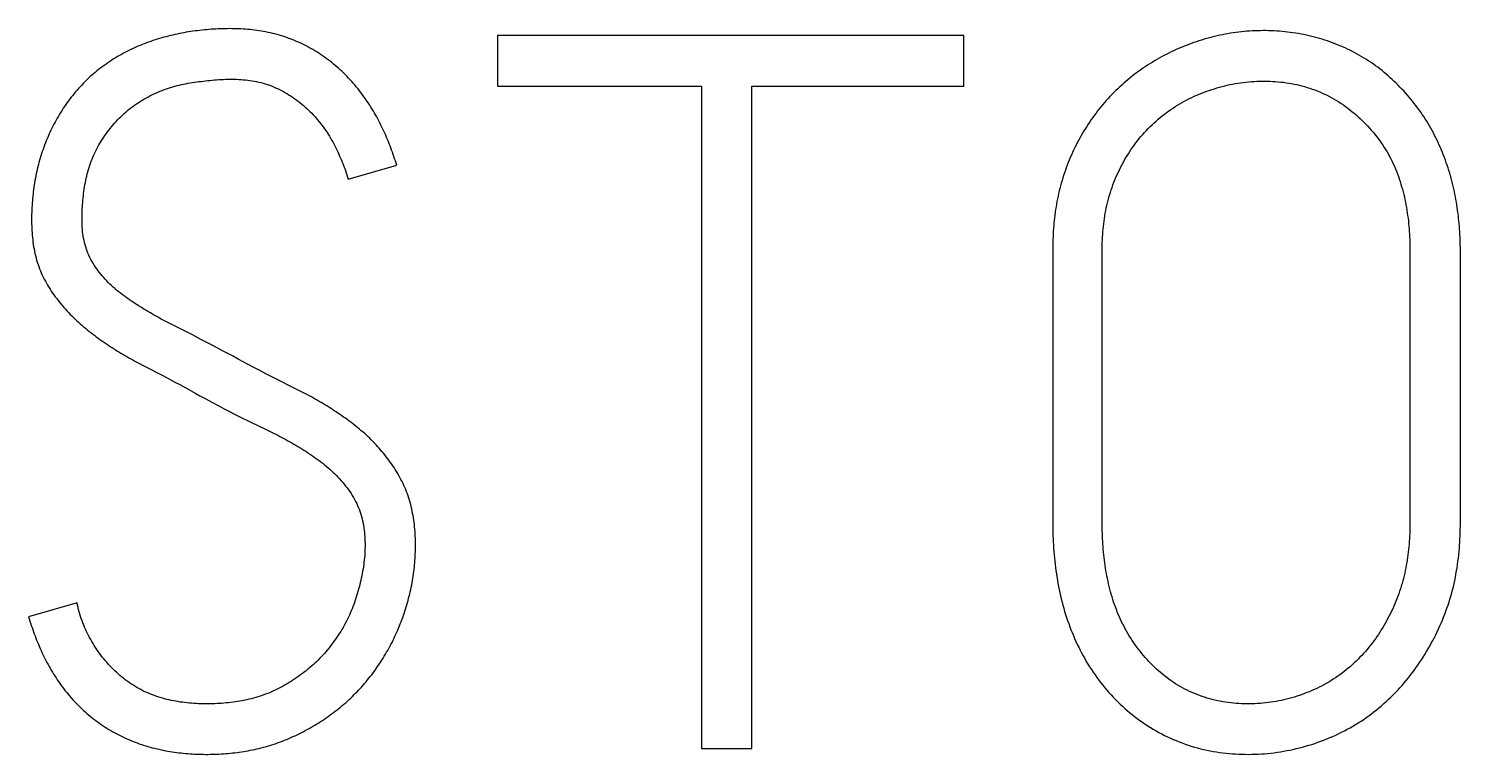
# Model space of a CAD drawing. Extents: x 0 to 420, y 0 to 297.
# Drawn here: x 124.192 to 128.206, y 198.474 to 200.507 of the extents above; entities that cross this region are included whole.
import ezdxf

# ---------------------------------------------------------------- set-up
doc = ezdxf.new("R2010")
doc.units = 0
doc.header["$LTSCALE"] = 23.1
doc.layers.add('10500_FRONT_LABELING', color=7, linetype='CONTINUOUS')

msp = doc.modelspace()

# ---------------------------------------------------------------- linework, layer by layer
at = {"layer": '10500_FRONT_LABELING', "color": 7, "linetype": 'CONTINUOUS'}
for p, q in [((125.5067, 200.4876), (125.5067, 200.3461)), ((126.8133, 200.4876), (125.5067, 200.4876)), ((126.8133, 200.3461), (126.8133, 200.4876)), ((125.5067, 200.3461), (126.0782, 200.3461)), ((126.0782, 200.3461), (126.0782, 198.4904)), ((126.2196, 198.4904), (126.2196, 200.3461)), ((126.2196, 200.3461), (126.8133, 200.3461)), ((125.0879, 200.0854), (125.2238, 200.1242)), ((128.2058, 199.1228), (128.2057, 199.8933)), ((127.0629, 199.8857), (127.0629, 199.1138)), ((127.2016, 199.1153), (127.2016, 199.8857)), ((128.0643, 199.8857), (128.0643, 199.1228)), ((124.5916, 199.679), (124.5805, 199.6847)), ((124.6528, 199.6479), (124.5916, 199.679)), ((124.675, 199.6365), (124.6528, 199.6479)), ((124.7082, 199.6192), (124.675, 199.6365)), ((124.7358, 199.6046), (124.7082, 199.6192)), ((124.5012, 199.5697), (124.5127, 199.5637)), ((124.7633, 199.59), (124.7358, 199.6046)), ((124.5127, 199.5637), (124.5699, 199.5341)), ((124.5699, 199.5341), (124.587, 199.5251)), ((124.8237, 199.5576), (124.8072, 199.5664)), ((124.8403, 199.5489), (124.8237, 199.5576)), ((124.8569, 199.5403), (124.8403, 199.5489)), ((124.8736, 199.5318), (124.8569, 199.5403)), ((124.8903, 199.5233), (124.8736, 199.5318)), ((124.587, 199.5251), (124.6041, 199.516)), ((124.6041, 199.516), (124.6155, 199.5099)), ((124.6155, 199.5099), (124.6324, 199.5006)), ((124.9349, 199.501), (124.8903, 199.5233)), ((124.9461, 199.4954), (124.9349, 199.501)), ((124.9572, 199.4897), (124.9461, 199.4954)), ((124.6719, 199.4787), (124.6888, 199.4694)), ((124.6888, 199.4694), (124.7058, 199.4601)), ((124.7058, 199.4601), (124.7229, 199.451)), ((124.7229, 199.451), (124.74, 199.4419)), ((124.74, 199.4419), (124.7571, 199.433)), ((124.7571, 199.433), (124.7686, 199.4271)), ((124.7686, 199.4271), (124.7801, 199.4213)), ((124.7801, 199.4213), (124.7916, 199.4155)), ((124.7916, 199.4155), (124.8032, 199.4098)), ((124.8032, 199.4098), (124.8148, 199.4041)), ((124.8148, 199.4041), (124.8556, 199.3847)), ((124.8556, 199.3847), (124.8672, 199.3791)), ((124.3278, 198.8982), (124.1919, 198.8593)), ((126.0782, 198.4904), (126.2196, 198.4904))]:
    msp.add_line(p, q, dxfattribs=at)
for points in [[(125.2238, 200.1242), (125.2219, 200.1304), (125.22, 200.1365), (125.218, 200.1426), (125.216, 200.1487), (125.2139, 200.1548), (125.2118, 200.1608), (125.2096, 200.1669), (125.2074, 200.1729), (125.2051, 200.1788), (125.2028, 200.1848), (125.2004, 200.1907), (125.198, 200.1966), (125.1955, 200.2025), (125.193, 200.2083), (125.1904, 200.2141), (125.1878, 200.2199), (125.1851, 200.2257), (125.1823, 200.2314), (125.1795, 200.2371), (125.1767, 200.2428), (125.1738, 200.2484), (125.1708, 200.254), (125.1677, 200.2596), (125.1646, 200.2652), (125.1615, 200.2707), (125.1583, 200.2762), (125.155, 200.2817), (125.1516, 200.2871), (125.1482, 200.2925), (125.1447, 200.2979), (125.1412, 200.3032), (125.1376, 200.3085), (125.1339, 200.3138), (125.1301, 200.319), (125.1263, 200.3242), (125.1224, 200.3294), (125.1184, 200.3345), (125.1144, 200.3396), (125.1103, 200.3445), (125.1061, 200.3495), (125.1019, 200.3543), (125.0976, 200.3591), (125.0933, 200.3639), (125.0889, 200.3686), (125.0845, 200.3732), (125.08, 200.3778), (125.0754, 200.3823), (125.0708, 200.3867), (125.0661, 200.3911), (125.0614, 200.3954), (125.0566, 200.3996), (125.0517, 200.4038), (125.0468, 200.4079), (125.0418, 200.4119), (125.0368, 200.4159), (125.0317, 200.4198), (125.0265, 200.4236), (125.0213, 200.4274), (125.0159, 200.4311), (125.0106, 200.4348), (125.0052, 200.4383), (124.9997, 200.4418), (124.9942, 200.4451), (124.9887, 200.4484), (124.9831, 200.4516), (124.9775, 200.4547), (124.9718, 200.4577), (124.9661, 200.4607), (124.9604, 200.4635), (124.9546, 200.4662), (124.9488, 200.4689), (124.943, 200.4714), (124.9371, 200.4739), (124.9311, 200.4763), (124.9252, 200.4786), (124.9192, 200.4808), (124.9131, 200.4829), (124.9071, 200.4849), (124.9009, 200.4869), (124.8948, 200.4887), (124.8886, 200.4905), (124.8823, 200.4921), (124.8761, 200.4937), (124.8698, 200.4952), (124.8634, 200.4966), (124.8571, 200.4979), (124.8507, 200.4991), (124.8444, 200.5002), (124.838, 200.5012), (124.8317, 200.5021), (124.8253, 200.5029), (124.819, 200.5037), (124.8126, 200.5043), (124.8062, 200.5049), (124.7998, 200.5054), (124.7935, 200.5059), (124.7871, 200.5062), (124.7807, 200.5065), (124.7743, 200.5068), (124.7679, 200.5069), (124.7615, 200.507), (124.7551, 200.5071), (124.7487, 200.507), (124.7423, 200.5069), (124.7359, 200.5068), (124.7295, 200.5066), (124.7231, 200.5063), (124.7167, 200.506), (124.7102, 200.5056), (124.7038, 200.5052), (124.6974, 200.5047), (124.691, 200.5041), (124.6846, 200.5035), (124.6781, 200.5029), (124.6717, 200.5022), (124.6653, 200.5014), (124.659, 200.5006), (124.6526, 200.4997), (124.6462, 200.4988), (124.6399, 200.4978), (124.6336, 200.4968), (124.6273, 200.4957), (124.621, 200.4945), (124.6147, 200.4933), (124.6084, 200.492), (124.6022, 200.4907), (124.5959, 200.4892), (124.5897, 200.4878), (124.5835, 200.4862), (124.5773, 200.4846), (124.5711, 200.483), (124.565, 200.4812), (124.5588, 200.4794), (124.5527, 200.4776), (124.5466, 200.4756), (124.5405, 200.4736), (124.5344, 200.4715), (124.5284, 200.4694), (124.5223, 200.4672), (124.5163, 200.4649), (124.5103, 200.4625), (124.5043, 200.4601), (124.4984, 200.4576), (124.4924, 200.455), (124.4866, 200.4523), (124.4807, 200.4496), (124.4749, 200.4469), (124.4692, 200.444), (124.4634, 200.4411), (124.4578, 200.4381), (124.4521, 200.435), (124.4466, 200.4319), (124.441, 200.4287), (124.4355, 200.4254), (124.4301, 200.4221), (124.4247, 200.4187), (124.4193, 200.4152), (124.414, 200.4116), (124.4088, 200.408), (124.4036, 200.4042), (124.3984, 200.4004), (124.3933, 200.3966), (124.3882, 200.3926), (124.3832, 200.3886), (124.3782, 200.3845), (124.3733, 200.3803), (124.3684, 200.376), (124.3636, 200.3717), (124.3589, 200.3673), (124.3542, 200.3628), (124.3496, 200.3583), (124.3451, 200.3537), (124.3407, 200.3491), (124.3363, 200.3444), (124.332, 200.3397), (124.3277, 200.3349), (124.3236, 200.33), (124.3194, 200.3251), (124.3154, 200.3202), (124.3114, 200.3151), (124.3075, 200.3101), (124.3037, 200.305), (124.2999, 200.2998), (124.2962, 200.2946), (124.2926, 200.2893), (124.289, 200.284), (124.2855, 200.2786), (124.2821, 200.2732), (124.2787, 200.2677), (124.2754, 200.2622), (124.2722, 200.2566), (124.269, 200.2509), (124.2659, 200.2453), (124.2629, 200.2395), (124.2599, 200.2338), (124.257, 200.2281), (124.2542, 200.2223), (124.2515, 200.2164), (124.2488, 200.2106)], [(128.2057, 199.8933), (128.2056, 199.9009), (128.2055, 199.9085), (128.2052, 199.9161), (128.205, 199.9237), (128.2046, 199.9313), (128.2042, 199.9388), (128.2037, 199.9464), (128.2031, 199.9539), (128.2024, 199.9615), (128.2017, 199.969), (128.2009, 199.9765), (128.2001, 199.984), (128.1991, 199.9915), (128.1981, 199.999), (128.1971, 200.0064), (128.1959, 200.0139), (128.1947, 200.0213), (128.1934, 200.0287), (128.192, 200.0362), (128.1905, 200.0436), (128.1889, 200.051), (128.1873, 200.0583), (128.1856, 200.0657), (128.1838, 200.0731), (128.1819, 200.0804), (128.18, 200.0877), (128.1779, 200.095), (128.1758, 200.1023), (128.1735, 200.1096), (128.1712, 200.1169), (128.1688, 200.1241), (128.1664, 200.1314), (128.1638, 200.1386), (128.1611, 200.1457), (128.1584, 200.1528), (128.1556, 200.1599), (128.1527, 200.1669), (128.1497, 200.1739), (128.1467, 200.1808), (128.1435, 200.1877), (128.1403, 200.1945), (128.137, 200.2013), (128.1336, 200.2081), (128.1301, 200.2148), (128.1266, 200.2215), (128.1229, 200.2281), (128.1192, 200.2347), (128.1154, 200.2412), (128.1114, 200.2477), (128.1074, 200.2541), (128.1033, 200.2605), (128.0991, 200.2668), (128.0948, 200.2731), (128.0904, 200.2793), (128.0859, 200.2855), (128.0813, 200.2916), (128.0767, 200.2976), (128.0719, 200.3036), (128.067, 200.3095), (128.0621, 200.3154), (128.0571, 200.3211), (128.052, 200.3268), (128.0469, 200.3324), (128.0417, 200.3379), (128.0365, 200.3434), (128.0312, 200.3488), (128.0258, 200.3541), (128.0204, 200.3594), (128.0149, 200.3646), (128.0093, 200.3697), (128.0037, 200.3748), (127.998, 200.3797), (127.9922, 200.3846), (127.9863, 200.3894), (127.9804, 200.3941), (127.9744, 200.3987), (127.9683, 200.4032), (127.9621, 200.4076), (127.9558, 200.4119), (127.9494, 200.4162), (127.943, 200.4203), (127.9365, 200.4243), (127.9299, 200.4283), (127.9232, 200.4321), (127.9165, 200.4359), (127.9098, 200.4395), (127.903, 200.443), (127.8962, 200.4464), (127.8893, 200.4498), (127.8824, 200.453), (127.8755, 200.4561), (127.8685, 200.4591), (127.8615, 200.462), (127.8544, 200.4648), (127.8473, 200.4675), (127.8402, 200.47), (127.833, 200.4725), (127.8258, 200.4749), (127.8186, 200.4772), (127.8113, 200.4794), (127.804, 200.4815), (127.7966, 200.4835), (127.7892, 200.4854), (127.7817, 200.4872), (127.7742, 200.4888), (127.7667, 200.4904), (127.7592, 200.4919), (127.7516, 200.4932), (127.7441, 200.4945), (127.7365, 200.4956), (127.7289, 200.4967), (127.7214, 200.4976), (127.7138, 200.4985), (127.7062, 200.4992), (127.6986, 200.4998), (127.691, 200.5003), (127.6834, 200.5008), (127.6758, 200.5011), (127.6682, 200.5013), (127.6606, 200.5015), (127.653, 200.5015), (127.6454, 200.5014), (127.6378, 200.5013), (127.6301, 200.501), (127.6225, 200.5006), (127.6149, 200.5002), (127.6072, 200.4996), (127.5996, 200.4989), (127.592, 200.4982), (127.5843, 200.4973), (127.5767, 200.4963), (127.5691, 200.4953), (127.5616, 200.4941), (127.554, 200.4928), (127.5465, 200.4915), (127.5391, 200.49), (127.5316, 200.4885), (127.5242, 200.4868), (127.5168, 200.4851), (127.5094, 200.4833), (127.5021, 200.4814), (127.4947, 200.4794), (127.4874, 200.4773), (127.4802, 200.4751), (127.4729, 200.4728), (127.4657, 200.4704), (127.4585, 200.468), (127.4513, 200.4654), (127.4442, 200.4628), (127.437, 200.4601), (127.4299, 200.4572), (127.4229, 200.4543), (127.4158, 200.4513), (127.4088, 200.4482), (127.4018, 200.4451), (127.3949, 200.4418), (127.388, 200.4384), (127.3812, 200.435), (127.3744, 200.4314), (127.3677, 200.4278), (127.361, 200.4241), (127.3544, 200.4204), (127.3479, 200.4165), (127.3414, 200.4126), (127.335, 200.4086), (127.3286, 200.4045), (127.3223, 200.4003), (127.316, 200.396), (127.3098, 200.3917), (127.3037, 200.3873), (127.2976, 200.3828), (127.2915, 200.3782), (127.2855, 200.3735), (127.2796, 200.3688), (127.2737, 200.364), (127.2679, 200.3591), (127.2621, 200.3541), (127.2564, 200.3491), (127.2508, 200.3439), (127.2452, 200.3387), (127.2397, 200.3334), (127.2342, 200.328), (127.2288, 200.3226), (127.2235, 200.317), (127.2183, 200.3114), (127.2132, 200.3058), (127.2081, 200.3001), (127.2032, 200.2943), (127.1983, 200.2885), (127.1935, 200.2826), (127.1889, 200.2766), (127.1843, 200.2706), (127.1798, 200.2645), (127.1753, 200.2584), (127.171, 200.2522), (127.1667, 200.2459), (127.1625, 200.2396), (127.1584, 200.2333)], [(124.5805, 199.6847), (124.5694, 199.6904), (124.5639, 199.6934), (124.5584, 199.6963), (124.553, 199.6993), (124.5475, 199.7023), (124.5421, 199.7054), (124.5367, 199.7085), (124.5313, 199.7116), (124.5259, 199.7147), (124.5206, 199.7179), (124.5152, 199.7211), (124.5099, 199.7244), (124.5046, 199.7277), (124.4993, 199.731), (124.4941, 199.7343), (124.4888, 199.7377), (124.4836, 199.7412), (124.4785, 199.7446), (124.4733, 199.7481), (124.4682, 199.7517), (124.4631, 199.7554), (124.458, 199.7591), (124.453, 199.7628), (124.4481, 199.7667), (124.4432, 199.7706), (124.4383, 199.7746), (124.4335, 199.7787), (124.4288, 199.7829), (124.4242, 199.7872), (124.4196, 199.7915), (124.4152, 199.7959), (124.4108, 199.8004), (124.4065, 199.8049), (124.4023, 199.8096), (124.3982, 199.8143), (124.3942, 199.8191), (124.3903, 199.8239), (124.3865, 199.8289), (124.3828, 199.8339), (124.3792, 199.8391), (124.3757, 199.8443), (124.3724, 199.8497), (124.3692, 199.8552), (124.3661, 199.8607), (124.3633, 199.8663), (124.3606, 199.872), (124.3582, 199.8778), (124.3559, 199.8836), (124.3538, 199.8895), (124.3519, 199.8954), (124.3501, 199.9014), (124.3486, 199.9075), (124.3472, 199.9137), (124.346, 199.9199), (124.3449, 199.9261), (124.3441, 199.9324), (124.3433, 199.9386), (124.3428, 199.9449), (124.3423, 199.9511), (124.342, 199.9574), (124.3418, 199.9636), (124.3417, 199.9699), (124.3416, 199.9761), (124.3417, 199.9824), (124.3418, 199.9887), (124.3419, 199.9949), (124.3422, 200.0012), (124.3425, 200.0074), (124.3429, 200.0137), (124.3434, 200.0199), (124.344, 200.0262), (124.3446, 200.0324), (124.3453, 200.0387), (124.346, 200.0449), (124.3469, 200.0512), (124.3478, 200.0574), (124.3487, 200.0636), (124.3498, 200.0698), (124.3509, 200.0759), (124.3521, 200.082), (124.3534, 200.0881), (124.3548, 200.0942), (124.3562, 200.1002), (124.3578, 200.1063), (124.3595, 200.1122), (124.3613, 200.1182), (124.3632, 200.1241), (124.3653, 200.13), (124.3674, 200.1358), (124.3697, 200.1416), (124.3721, 200.1474), (124.3746, 200.1531), (124.3772, 200.1588), (124.38, 200.1645), (124.3829, 200.1702), (124.3858, 200.1757), (124.3889, 200.1813), (124.3921, 200.1867), (124.3954, 200.1921), (124.3988, 200.1974), (124.4023, 200.2026), (124.4058, 200.2077), (124.4095, 200.2128), (124.4132, 200.2179), (124.417, 200.2228), (124.4209, 200.2277), (124.4248, 200.2326), (124.4289, 200.2373), (124.433, 200.2421), (124.4371, 200.2467), (124.4414, 200.2513), (124.4458, 200.2559), (124.4502, 200.2603), (124.4547, 200.2647), (124.4594, 200.269), (124.4641, 200.2732), (124.469, 200.2773), (124.4739, 200.2813), (124.4788, 200.2852), (124.4838, 200.2889), (124.4889, 200.2926), (124.4941, 200.2962), (124.4993, 200.2996), (124.5046, 200.303), (124.5099, 200.3063), (124.5153, 200.3095), (124.5207, 200.3125), (124.5262, 200.3155), (124.5318, 200.3184), (124.5374, 200.3213), (124.543, 200.324), (124.5487, 200.3266), (124.5545, 200.3292), (124.5603, 200.3317), (124.5661, 200.334), (124.572, 200.3363), (124.578, 200.3385), (124.5839, 200.3405), (124.5899, 200.3425), (124.5959, 200.3443), (124.6019, 200.346), (124.6079, 200.3475), (124.614, 200.349), (124.62, 200.3504), (124.6261, 200.3517), (124.6323, 200.3529), (124.6384, 200.354), (124.6445, 200.355), (124.6507, 200.356), (124.6569, 200.3569), (124.6631, 200.3578), (124.6692, 200.3586), (124.6755, 200.3593), (124.6817, 200.3601), (124.6879, 200.3608), (124.6941, 200.3615), (124.7003, 200.3621), (124.7066, 200.3627), (124.7128, 200.3633), (124.719, 200.3638), (124.7253, 200.3643), (124.7315, 200.3647), (124.7378, 200.365), (124.744, 200.3652), (124.7502, 200.3654), (124.7565, 200.3655), (124.7627, 200.3656), (124.7689, 200.3655), (124.7751, 200.3653), (124.7813, 200.365), (124.7876, 200.3646), (124.7938, 200.3641), (124.8, 200.3635), (124.8062, 200.3628), (124.8124, 200.362), (124.8186, 200.361), (124.8248, 200.36), (124.8309, 200.3587), (124.8371, 200.3574), (124.8432, 200.3559), (124.8492, 200.3543), (124.8552, 200.3525), (124.8611, 200.3506)], [(124.8611, 200.3506), (124.8669, 200.3486), (124.8727, 200.3464), (124.8785, 200.344), (124.8842, 200.3416), (124.8898, 200.339), (124.8954, 200.3363), (124.901, 200.3334), (124.9065, 200.3305), (124.9119, 200.3274), (124.9173, 200.3242), (124.9226, 200.3209), (124.9279, 200.3175), (124.9331, 200.314), (124.9383, 200.3105), (124.9434, 200.3069), (124.9484, 200.3031), (124.9533, 200.2993), (124.9581, 200.2954), (124.9629, 200.2914), (124.9676, 200.2873), (124.9722, 200.2831), (124.9767, 200.2788), (124.9812, 200.2744), (124.9855, 200.2699), (124.9898, 200.2654), (124.9941, 200.2607), (124.9982, 200.256), (125.0022, 200.2512), (125.0062, 200.2463), (125.0101, 200.2414), (125.0139, 200.2365), (125.0176, 200.2315), (125.0213, 200.2264), (125.0249, 200.2213), (125.0284, 200.2162), (125.0318, 200.211), (125.0351, 200.2057), (125.0383, 200.2003), (125.0414, 200.1949), (125.0445, 200.1895), (125.0475, 200.184), (125.0504, 200.1784), (125.0532, 200.1728), (125.0559, 200.1672), (125.0586, 200.1615), (125.0613, 200.1558), (125.0638, 200.15), (125.0663, 200.1443), (125.0688, 200.1385), (125.0712, 200.1327), (125.0736, 200.1269), (125.0758, 200.1211), (125.0781, 200.1152), (125.0802, 200.1093), (125.0823, 200.1034), (125.0842, 200.0974), (125.0861, 200.0914), (125.0879, 200.0854)], [(127.2016, 199.8857), (127.2017, 199.8932), (127.2018, 199.9008), (127.202, 199.9083), (127.2023, 199.9158), (127.2027, 199.9233), (127.2031, 199.9307), (127.2037, 199.9382), (127.2044, 199.9456), (127.2051, 199.9531), (127.2059, 199.9605), (127.2069, 199.9679), (127.2079, 199.9753), (127.2091, 199.9826), (127.2103, 199.99), (127.2117, 199.9973), (127.2132, 200.0046), (127.2148, 200.0119), (127.2165, 200.0192), (127.2183, 200.0264), (127.2202, 200.0336), (127.2223, 200.0408), (127.2245, 200.048), (127.2268, 200.0552), (127.2293, 200.0623), (127.2318, 200.0695), (127.2345, 200.0766), (127.2374, 200.0836), (127.2403, 200.0905), (127.2433, 200.0974), (127.2464, 200.1043), (127.2497, 200.111), (127.253, 200.1177), (127.2564, 200.1243), (127.26, 200.1309), (127.2636, 200.1374), (127.2673, 200.1439), (127.2712, 200.1503), (127.2751, 200.1566), (127.2791, 200.1629), (127.2833, 200.1691), (127.2875, 200.1752), (127.2918, 200.1813), (127.2963, 200.1873), (127.3009, 200.1932), (127.3056, 200.1991), (127.3104, 200.2049), (127.3153, 200.2106), (127.3203, 200.2163), (127.3255, 200.2218), (127.3308, 200.2273), (127.3361, 200.2327), (127.3416, 200.2379), (127.3471, 200.2431), (127.3527, 200.2481), (127.3584, 200.253), (127.3641, 200.2578), (127.3699, 200.2626), (127.3759, 200.2672), (127.3818, 200.2717), (127.3879, 200.2761), (127.394, 200.2804), (127.4003, 200.2846), (127.4066, 200.2887), (127.4129, 200.2927), (127.4194, 200.2965), (127.4259, 200.3003), (127.4325, 200.304), (127.4392, 200.3075), (127.446, 200.311), (127.4528, 200.3143), (127.4597, 200.3175), (127.4666, 200.3206), (127.4736, 200.3235), (127.4806, 200.3264), (127.4876, 200.3291), (127.4947, 200.3317), (127.5018, 200.3342), (127.5089, 200.3366), (127.5161, 200.3389), (127.5233, 200.341), (127.5305, 200.3431), (127.5378, 200.345), (127.5451, 200.3469), (127.5524, 200.3486), (127.5598, 200.3502), (127.5673, 200.3517), (127.5747, 200.3531), (127.5822, 200.3543), (127.5897, 200.3555), (127.5972, 200.3565), (127.6047, 200.3574), (127.6123, 200.3581), (127.6198, 200.3587), (127.6273, 200.3592), (127.6348, 200.3596), (127.6423, 200.3599), (127.6498, 200.36), (127.6573, 200.36), (127.6647, 200.3599), (127.6722, 200.3597), (127.6797, 200.3593), (127.6872, 200.3589), (127.6947, 200.3583), (127.7022, 200.3575), (127.7096, 200.3567), (127.7171, 200.3556), (127.7246, 200.3545), (127.732, 200.3532), (127.7395, 200.3518), (127.7469, 200.3502), (127.7543, 200.3485), (127.7617, 200.3466), (127.769, 200.3446), (127.7762, 200.3425), (127.7834, 200.3402), (127.7905, 200.3378), (127.7976, 200.3352), (127.8046, 200.3325), (127.8116, 200.3297), (127.8185, 200.3267), (127.8253, 200.3235), (127.8321, 200.3203), (127.8388, 200.3168), (127.8455, 200.3133), (127.8521, 200.3095), (127.8587, 200.3057), (127.8651, 200.3017), (127.8715, 200.2975), (127.8778, 200.2933), (127.8839, 200.2889), (127.89, 200.2844), (127.896, 200.2798), (127.9019, 200.2751), (127.9077, 200.2703), (127.9134, 200.2654), (127.9191, 200.2604), (127.9246, 200.2553), (127.9301, 200.2501), (127.9354, 200.2448), (127.9407, 200.2394), (127.946, 200.2339), (127.9511, 200.2283), (127.9561, 200.2226), (127.9611, 200.2168), (127.9659, 200.211), (127.9706, 200.2051), (127.9752, 200.1991), (127.9796, 200.193), (127.984, 200.1869), (127.9882, 200.1807), (127.9923, 200.1744), (127.9963, 200.1681), (128.0002, 200.1616), (128.0039, 200.1551), (128.0075, 200.1485), (128.011, 200.1419), (128.0144, 200.1351), (128.0176, 200.1283), (128.0207, 200.1214), (128.0237, 200.1145), (128.0266, 200.1074), (128.0293, 200.1003), (128.032, 200.0932), (128.0345, 200.0861), (128.0368, 200.0789), (128.0391, 200.0717), (128.0412, 200.0645), (128.0433, 200.0573), (128.0452, 200.05), (128.047, 200.0427), (128.0487, 200.0354), (128.0504, 200.0281), (128.0519, 200.0207), (128.0533, 200.0134), (128.0546, 200.006), (128.0558, 199.9986), (128.057, 199.9912), (128.058, 199.9837), (128.059, 199.9762), (128.0599, 199.9688), (128.0607, 199.9613), (128.0614, 199.9538), (128.062, 199.9462), (128.0626, 199.9387), (128.063, 199.9311), (128.0634, 199.9236), (128.0637, 199.916), (128.064, 199.9084), (128.0642, 199.9008), (128.0643, 199.8933), (128.0643, 199.8857)], [(127.1584, 200.2333), (127.1544, 200.2269), (127.1505, 200.2204), (127.1466, 200.2139), (127.1428, 200.2073), (127.139, 200.2006), (127.1354, 200.194), (127.1318, 200.1872), (127.1283, 200.1804), (127.1249, 200.1736), (127.1216, 200.1667), (127.1183, 200.1597), (127.1152, 200.1528), (127.1121, 200.1458), (127.1092, 200.1387), (127.1063, 200.1317), (127.1036, 200.1246), (127.1009, 200.1175), (127.0983, 200.1104), (127.0959, 200.1032), (127.0935, 200.096), (127.0912, 200.0888), (127.089, 200.0816), (127.0869, 200.0743), (127.0849, 200.067), (127.083, 200.0596), (127.0812, 200.0523), (127.0795, 200.0449), (127.0779, 200.0375), (127.0764, 200.0301), (127.0749, 200.0226), (127.0736, 200.0151), (127.0723, 200.0076), (127.0711, 200), (127.07, 199.9925), (127.069, 199.9849), (127.0681, 199.9773), (127.0672, 199.9697), (127.0665, 199.9621), (127.0658, 199.9545), (127.0652, 199.9468), (127.0646, 199.9392), (127.0642, 199.9316), (127.0638, 199.9239), (127.0635, 199.9163), (127.0632, 199.9086), (127.063, 199.901), (127.0629, 199.8933), (127.0629, 199.8857)], [(124.2488, 200.2106), (124.2462, 200.2047), (124.2437, 200.1988), (124.2413, 200.1929), (124.2389, 200.187), (124.2366, 200.181), (124.2344, 200.175), (124.2322, 200.1689), (124.2302, 200.1629), (124.2281, 200.1568), (124.2262, 200.1507), (124.2243, 200.1446), (124.2225, 200.1384), (124.2208, 200.1322), (124.2192, 200.126), (124.2176, 200.1198), (124.2161, 200.1135), (124.2147, 200.1072), (124.2133, 200.1009), (124.212, 200.0945), (124.2108, 200.0882), (124.2097, 200.0818), (124.2086, 200.0755), (124.2076, 200.0691), (124.2066, 200.0628), (124.2058, 200.0564), (124.205, 200.05), (124.2042, 200.0437), (124.2035, 200.0373), (124.2029, 200.0309), (124.2024, 200.0245), (124.2019, 200.0181), (124.2014, 200.0117), (124.2011, 200.0053), (124.2008, 199.9989), (124.2005, 199.9925), (124.2003, 199.9861), (124.2002, 199.9797), (124.2002, 199.9733), (124.2002, 199.9669), (124.2003, 199.9605), (124.2005, 199.954), (124.2007, 199.9476), (124.2011, 199.9412), (124.2015, 199.9347), (124.202, 199.9283), (124.2026, 199.9218), (124.2033, 199.9154), (124.2041, 199.909), (124.205, 199.9026), (124.206, 199.8962), (124.2071, 199.8899), (124.2083, 199.8836), (124.2096, 199.8773), (124.2111, 199.8711), (124.2127, 199.8649), (124.2144, 199.8588), (124.2162, 199.8526), (124.2182, 199.8465), (124.2203, 199.8405), (124.2225, 199.8345), (124.2249, 199.8285), (124.2274, 199.8226), (124.2301, 199.8167), (124.2329, 199.8108), (124.2358, 199.805), (124.2388, 199.7993), (124.2419, 199.7936), (124.2452, 199.788), (124.2485, 199.7825), (124.252, 199.777), (124.2555, 199.7717), (124.2591, 199.7663), (124.2628, 199.7611), (124.2666, 199.7559), (124.2705, 199.7507), (124.2744, 199.7456), (124.2784, 199.7406), (124.2825, 199.7356), (124.2866, 199.7306), (124.2908, 199.7257), (124.2951, 199.7209), (124.2994, 199.716), (124.3038, 199.7113), (124.3083, 199.7066), (124.3128, 199.702), (124.3174, 199.6975), (124.3221, 199.693), (124.3268, 199.6886), (124.3315, 199.6843), (124.3363, 199.68), (124.3411, 199.6758), (124.346, 199.6716), (124.3509, 199.6676), (124.3559, 199.6635), (124.3609, 199.6595), (124.3659, 199.6556), (124.371, 199.6517), (124.3761, 199.6478), (124.3812, 199.644), (124.3864, 199.6403), (124.3916, 199.6365), (124.3968, 199.6328), (124.4021, 199.6292), (124.4073, 199.6256), (124.4126, 199.622), (124.418, 199.6184), (124.4233, 199.6149), (124.4287, 199.6115), (124.4342, 199.608), (124.4396, 199.6046), (124.4451, 199.6013), (124.4506, 199.598), (124.4561, 199.5947), (124.4617, 199.5914), (124.4673, 199.5882), (124.4729, 199.5851), (124.4785, 199.5819), (124.4842, 199.5788), (124.4899, 199.5758), (124.5012, 199.5697)], [(124.8072, 199.5664), (124.7797, 199.5811), (124.7633, 199.59)], [(124.6324, 199.5006), (124.6606, 199.485), (124.6719, 199.4787)], [(125.1756, 198.7275), (125.179, 198.7327), (125.1824, 198.738), (125.1858, 198.7434), (125.1891, 198.7487), (125.1923, 198.7541), (125.1955, 198.7596), (125.1987, 198.7651), (125.2018, 198.7706), (125.2048, 198.7762), (125.2077, 198.7818), (125.2106, 198.7875), (125.2135, 198.7932), (125.2163, 198.7989), (125.219, 198.8046), (125.2216, 198.8103), (125.2242, 198.8161), (125.2267, 198.8219), (125.2292, 198.8277), (125.2316, 198.8335), (125.2339, 198.8393), (125.2362, 198.8452), (125.2384, 198.8511), (125.2406, 198.857), (125.2427, 198.8629), (125.2447, 198.8688), (125.2467, 198.8748), (125.2486, 198.8808), (125.2505, 198.8868), (125.2523, 198.8928), (125.254, 198.8989), (125.2557, 198.9049), (125.2573, 198.911), (125.2589, 198.9171), (125.2604, 198.9232), (125.2618, 198.9294), (125.2632, 198.9356), (125.2645, 198.9418), (125.2658, 198.948), (125.2669, 198.9542), (125.2681, 198.9605), (125.2691, 198.9667), (125.2701, 198.973), (125.271, 198.9793), (125.2718, 198.9856), (125.2726, 198.9918), (125.2733, 198.9981), (125.2739, 199.0044), (125.2745, 199.0107), (125.275, 199.0169), (125.2754, 199.0232), (125.2758, 199.0295), (125.276, 199.0358), (125.2763, 199.0421), (125.2764, 199.0484), (125.2765, 199.0547), (125.2765, 199.0609), (125.2764, 199.0672), (125.2763, 199.0735), (125.2761, 199.0798), (125.2758, 199.0861), (125.2755, 199.0924), (125.2751, 199.0987), (125.2745, 199.105), (125.2739, 199.1113), (125.2733, 199.1176), (125.2725, 199.1239), (125.2716, 199.1302), (125.2707, 199.1365), (125.2696, 199.1428), (125.2685, 199.149), (125.2673, 199.1552), (125.2659, 199.1614), (125.2645, 199.1676), (125.263, 199.1737), (125.2613, 199.1798), (125.2596, 199.1858), (125.2577, 199.1918), (125.2557, 199.1978), (125.2537, 199.2037), (125.2514, 199.2096), (125.2491, 199.2154), (125.2467, 199.2213), (125.2441, 199.227), (125.2415, 199.2328), (125.2387, 199.2385), (125.2358, 199.2442), (125.2328, 199.2498), (125.2297, 199.2554), (125.2265, 199.2609), (125.2232, 199.2663), (125.2199, 199.2717), (125.2165, 199.277), (125.213, 199.2823), (125.2094, 199.2875), (125.2057, 199.2926), (125.202, 199.2977), (125.1982, 199.3027), (125.1944, 199.3077), (125.1905, 199.3127), (125.1865, 199.3176), (125.1825, 199.3224), (125.1784, 199.3272), (125.1743, 199.3319), (125.1701, 199.3366), (125.1658, 199.3413), (125.1615, 199.3459), (125.1571, 199.3504), (125.1526, 199.3549), (125.1481, 199.3593), (125.1435, 199.3637), (125.1388, 199.368), (125.1341, 199.3723), (125.1293, 199.3765), (125.1245, 199.3806), (125.1196, 199.3847), (125.1148, 199.3887), (125.1098, 199.3927), (125.1049, 199.3966), (125.0999, 199.4004), (125.0949, 199.4042), (125.0899, 199.408), (125.0848, 199.4117), (125.0798, 199.4153), (125.0746, 199.4189), (125.0695, 199.4225), (125.0644, 199.4261), (125.0592, 199.4296), (125.054, 199.433), (125.0488, 199.4365), (125.0436, 199.4399), (125.0383, 199.4433), (125.0331, 199.4466), (125.0278, 199.4499), (125.0225, 199.4532), (125.0171, 199.4564), (125.0118, 199.4596), (125.0064, 199.4628), (125.001, 199.4659), (124.9956, 199.469), (124.9902, 199.472), (124.9847, 199.475), (124.9792, 199.478), (124.9737, 199.481), (124.9682, 199.4839), (124.9572, 199.4897)], [(124.8672, 199.3791), (124.8788, 199.3734), (124.8846, 199.3705), (124.8903, 199.3676), (124.8961, 199.3647), (124.9018, 199.3617), (124.9075, 199.3587), (124.9132, 199.3557), (124.9188, 199.3526), (124.9244, 199.3494), (124.9301, 199.3462), (124.9356, 199.343), (124.9412, 199.3397), (124.9468, 199.3364)], [(124.9468, 199.3364), (124.9523, 199.3331), (124.9578, 199.3297), (124.9632, 199.3263), (124.9687, 199.3228), (124.9741, 199.3193), (124.9795, 199.3157), (124.9849, 199.3121), (124.9903, 199.3084), (124.9956, 199.3047), (125.0008, 199.3009), (125.0061, 199.2971), (125.0112, 199.2931), (125.0163, 199.2892), (125.0214, 199.2851), (125.0264, 199.281), (125.0313, 199.2768), (125.0361, 199.2726), (125.0409, 199.2682), (125.0456, 199.2638), (125.0502, 199.2593), (125.0548, 199.2547), (125.0592, 199.2501), (125.0637, 199.2454), (125.068, 199.2405), (125.0723, 199.2356), (125.0764, 199.2307), (125.0805, 199.2256), (125.0845, 199.2205), (125.0884, 199.2153), (125.0921, 199.2101), (125.0958, 199.2047), (125.0992, 199.1993), (125.1025, 199.1938), (125.1057, 199.1882), (125.1087, 199.1825), (125.1116, 199.1767), (125.1143, 199.1708), (125.1168, 199.1648), (125.1191, 199.1588), (125.1213, 199.1526), (125.1233, 199.1464), (125.125, 199.1402), (125.1267, 199.1339), (125.1281, 199.1277), (125.1294, 199.1213), (125.1306, 199.115), (125.1316, 199.1086), (125.1325, 199.1022), (125.1332, 199.0958), (125.1338, 199.0893), (125.1343, 199.0829), (125.1347, 199.0764), (125.1349, 199.0699), (125.135, 199.0634), (125.135, 199.057), (125.1349, 199.0505), (125.1347, 199.0441), (125.1344, 199.0376), (125.134, 199.0312), (125.1334, 199.0248), (125.1328, 199.0184), (125.1321, 199.0121), (125.1313, 199.0057), (125.1303, 198.9993), (125.1293, 198.993), (125.1283, 198.9866), (125.1271, 198.9803), (125.1259, 198.974), (125.1245, 198.9677), (125.1232, 198.9614), (125.1217, 198.9551), (125.1202, 198.9488), (125.1186, 198.9425), (125.1169, 198.9363), (125.1152, 198.9301), (125.1134, 198.9239), (125.1115, 198.9177), (125.1096, 198.9116), (125.1075, 198.9055), (125.1054, 198.8994), (125.1032, 198.8934), (125.101, 198.8874), (125.0986, 198.8814), (125.0962, 198.8755), (125.0936, 198.8696), (125.091, 198.8638), (125.0883, 198.858), (125.0855, 198.8522), (125.0826, 198.8465), (125.0796, 198.8408), (125.0765, 198.8352), (125.0734, 198.8295), (125.0701, 198.824), (125.0668, 198.8184), (125.0633, 198.8129), (125.0598, 198.8075), (125.0563, 198.8021), (125.0526, 198.7967), (125.0489, 198.7915), (125.0451, 198.7863), (125.0412, 198.7811), (125.0373, 198.776), (125.0333, 198.771), (125.0293, 198.7661), (125.0251, 198.7612), (125.0209, 198.7564), (125.0166, 198.7517), (125.0123, 198.747), (125.0078, 198.7424), (125.0033, 198.7379), (124.9988, 198.7334), (124.9941, 198.729), (124.9894, 198.7247), (124.9845, 198.7205), (124.9797, 198.7163), (124.9747, 198.7122), (124.9697, 198.7081), (124.9646, 198.7041), (124.9594, 198.7002), (124.9542, 198.6963), (124.949, 198.6926), (124.9437, 198.6888), (124.9383, 198.6852), (124.9329, 198.6816), (124.9275, 198.6782), (124.9221, 198.6748), (124.9166, 198.6714), (124.911, 198.6682), (124.9054, 198.6651), (124.8998, 198.662), (124.8941, 198.6591), (124.8884, 198.6562), (124.8826, 198.6534), (124.8768, 198.6507), (124.8709, 198.6481), (124.865, 198.6456), (124.859, 198.6432), (124.853, 198.641), (124.8469, 198.6388), (124.8408, 198.6367), (124.8346, 198.6347), (124.8284, 198.6328), (124.8221, 198.6311), (124.8158, 198.6294), (124.8095, 198.6279), (124.8032, 198.6265), (124.7968, 198.6251), (124.7905, 198.6239), (124.7841, 198.6228), (124.7778, 198.6217), (124.7714, 198.6207), (124.765, 198.6198), (124.7586, 198.619), (124.7522, 198.6183), (124.7458, 198.6177), (124.7394, 198.6171), (124.7329, 198.6166), (124.7265, 198.6162), (124.72, 198.6158), (124.7135, 198.6156), (124.7071, 198.6154), (124.7006, 198.6153), (124.6941, 198.6152), (124.6876, 198.6152), (124.6811, 198.6153), (124.6746, 198.6155), (124.6682, 198.6157), (124.6617, 198.616), (124.6553, 198.6164), (124.6489, 198.6169), (124.6425, 198.6174), (124.6361, 198.618), (124.6297, 198.6188), (124.6233, 198.6196), (124.617, 198.6204), (124.6106, 198.6214), (124.6043, 198.6225), (124.598, 198.6237), (124.5918, 198.625), (124.5855, 198.6263), (124.5792, 198.6278), (124.573, 198.6294), (124.5668, 198.6311), (124.5606, 198.6329), (124.5545, 198.6349), (124.5483, 198.637), (124.5422, 198.6392), (124.5361, 198.6415), (124.5301, 198.644), (124.524, 198.6466), (124.5181, 198.6493), (124.5123, 198.6521), (124.5065, 198.6551), (124.5008, 198.6582), (124.4952, 198.6614), (124.4896, 198.6647), (124.4841, 198.6681), (124.4787, 198.6716), (124.4734, 198.6753)], [(127.0629, 199.1138), (127.0631, 199.1048), (127.0632, 199.0958), (127.0635, 199.0868), (127.0638, 199.0778), (127.0643, 199.0688), (127.0648, 199.0598), (127.0653, 199.0508), (127.066, 199.0419), (127.0667, 199.033), (127.0676, 199.024), (127.0685, 199.0151), (127.0695, 199.0062), (127.0706, 198.9973), (127.0718, 198.9884), (127.0731, 198.9796), (127.0744, 198.9707), (127.0759, 198.9619), (127.0775, 198.953), (127.0792, 198.9442), (127.081, 198.9354), (127.0828, 198.9266), (127.0848, 198.9179), (127.0869, 198.9091), (127.0891, 198.9004), (127.0915, 198.8917), (127.0939, 198.8829), (127.0964, 198.8743), (127.0991, 198.8656), (127.1019, 198.857), (127.1047, 198.8484), (127.1077, 198.8399), (127.1108, 198.8314), (127.1141, 198.823), (127.1174, 198.8147), (127.1208, 198.8064), (127.1244, 198.7982), (127.128, 198.79), (127.1318, 198.7819), (127.1357, 198.7738), (127.1398, 198.7658), (127.1439, 198.7578), (127.1482, 198.7499), (127.1526, 198.7421), (127.1571, 198.7343), (127.1617, 198.7266), (127.1665, 198.719), (127.1714, 198.7114), (127.1764, 198.7039), (127.1816, 198.6964), (127.1869, 198.689), (127.1923, 198.6817), (127.1977, 198.6745), (127.2033, 198.6675), (127.209, 198.6605), (127.2148, 198.6536), (127.2207, 198.6469), (127.2267, 198.6402), (127.2328, 198.6337), (127.239, 198.6273), (127.2454, 198.6209), (127.2518, 198.6147), (127.2583, 198.6086), (127.2649, 198.6026), (127.2717, 198.5967), (127.2785, 198.5909), (127.2855, 198.5853), (127.2925, 198.5797), (127.2997, 198.5743), (127.3069, 198.5689), (127.3143, 198.5637), (127.3218, 198.5586), (127.3294, 198.5536), (127.3371, 198.5488), (127.3449, 198.5441), (127.3527, 198.5396), (127.3606, 198.5352), (127.3685, 198.531), (127.3765, 198.5269), (127.3846, 198.523), (127.3927, 198.5192), (127.4009, 198.5156), (127.4092, 198.5121), (127.4175, 198.5088), (127.4259, 198.5056), (127.4343, 198.5025), (127.4428, 198.4996), (127.4514, 198.4969), (127.46, 198.4943), (127.4687, 198.4919), (127.4774, 198.4896), (127.4863, 198.4875), (127.4951, 198.4855), (127.504, 198.4837), (127.513, 198.4821), (127.5219, 198.4806), (127.5308, 198.4792), (127.5398, 198.478), (127.5487, 198.477), (127.5577, 198.4761), (127.5667, 198.4754), (127.5757, 198.4748), (127.5846, 198.4743), (127.5936, 198.474), (127.6026, 198.4738), (127.6117, 198.4737), (127.6207, 198.4738), (127.6297, 198.474), (127.6388, 198.4744), (127.6478, 198.4749), (127.6569, 198.4756), (127.6659, 198.4763), (127.675, 198.4773), (127.6839, 198.4783), (127.6929, 198.4796), (127.7018, 198.4809), (127.7107, 198.4824), (127.7195, 198.4841), (127.7283, 198.4858), (127.7371, 198.4877), (127.7459, 198.4898), (127.7546, 198.4919), (127.7633, 198.4942), (127.7719, 198.4966), (127.7805, 198.4992), (127.7891, 198.5018), (127.7977, 198.5046), (127.8062, 198.5076), (127.8147, 198.5106), (127.8231, 198.5138), (127.8316, 198.5171), (127.8399, 198.5206), (127.8483, 198.5242), (127.8566, 198.5279), (127.8647, 198.5317), (127.8728, 198.5357), (127.8809, 198.5397), (127.8888, 198.5439), (127.8966, 198.5483), (127.9044, 198.5527), (127.9121, 198.5573), (127.9197, 198.562), (127.9272, 198.5668), (127.9347, 198.5718), (127.942, 198.5769), (127.9493, 198.5821), (127.9565, 198.5874), (127.9636, 198.5928), (127.9706, 198.5984), (127.9776, 198.6041), (127.9845, 198.6099), (127.9913, 198.6158), (127.998, 198.6218), (128.0046, 198.628), (128.0112, 198.6343), (128.0176, 198.6407), (128.024, 198.6471), (128.0302, 198.6537), (128.0363, 198.6603), (128.0423, 198.667), (128.0482, 198.6738), (128.054, 198.6807), (128.0597, 198.6876), (128.0652, 198.6947), (128.0707, 198.7018), (128.0761, 198.709), (128.0813, 198.7162), (128.0865, 198.7236), (128.0915, 198.731), (128.0965, 198.7385), (128.1014, 198.7461), (128.1061, 198.7538), (128.1108, 198.7615), (128.1154, 198.7693), (128.1199, 198.7771), (128.1243, 198.785), (128.1286, 198.793), (128.1328, 198.801), (128.1369, 198.809), (128.1408, 198.8171), (128.1447, 198.8252), (128.1484, 198.8334), (128.152, 198.8416), (128.1555, 198.8499), (128.1589, 198.8581), (128.1622, 198.8665), (128.1653, 198.8749), (128.1683, 198.8833), (128.1712, 198.8917), (128.174, 198.9002), (128.1767, 198.9088), (128.1792, 198.9174), (128.1816, 198.926), (128.1839, 198.9347), (128.1861, 198.9435), (128.1881, 198.9522), (128.19, 198.9611), (128.1918, 198.9699), (128.1935, 198.9788)], [(128.0643, 199.1228), (128.0643, 199.1153), (128.0642, 199.1078), (128.064, 199.1003), (128.0637, 199.0927), (128.0634, 199.0852), (128.063, 199.0778), (128.0625, 199.0703), (128.0619, 199.0628), (128.0613, 199.0553), (128.0605, 199.0479), (128.0597, 199.0405), (128.0588, 199.033), (128.0578, 199.0256), (128.0567, 199.0182), (128.0555, 199.0109), (128.0542, 199.0035), (128.0528, 198.9961), (128.0514, 198.9888), (128.0498, 198.9815), (128.0481, 198.9741), (128.0462, 198.9668), (128.0443, 198.9595), (128.0423, 198.9523), (128.0401, 198.945), (128.0378, 198.9378), (128.0355, 198.9307), (128.033, 198.9235), (128.0304, 198.9165), (128.0277, 198.9095), (128.025, 198.9025), (128.0221, 198.8956), (128.0191, 198.8887), (128.016, 198.8819), (128.0129, 198.8751), (128.0096, 198.8684), (128.0063, 198.8617), (128.0028, 198.8551), (127.9993, 198.8485), (127.9956, 198.842), (127.9919, 198.8355), (127.9881, 198.829), (127.9841, 198.8226), (127.9801, 198.8163), (127.976, 198.81), (127.9718, 198.8037), (127.9674, 198.7975), (127.963, 198.7914), (127.9584, 198.7854), (127.9538, 198.7794), (127.9491, 198.7736), (127.9443, 198.7678), (127.9394, 198.7621), (127.9344, 198.7565), (127.9294, 198.7511), (127.9243, 198.7457), (127.919, 198.7403), (127.9137, 198.7351), (127.9083, 198.73), (127.9028, 198.725), (127.8973, 198.72), (127.8916, 198.7152), (127.8859, 198.7104), (127.88, 198.7058), (127.8741, 198.7012), (127.8681, 198.6968), (127.862, 198.6924), (127.8558, 198.6882), (127.8495, 198.684), (127.843, 198.68), (127.8366, 198.676), (127.83, 198.6722), (127.8234, 198.6686), (127.8168, 198.6651), (127.8101, 198.6617), (127.8033, 198.6584), (127.7965, 198.6553), (127.7897, 198.6522), (127.7828, 198.6493), (127.7758, 198.6466), (127.7688, 198.6439), (127.7618, 198.6413), (127.7547, 198.6389), (127.7476, 198.6366), (127.7404, 198.6344), (127.7332, 198.6323), (127.7259, 198.6303), (127.7186, 198.6284), (127.7113, 198.6267), (127.7039, 198.625), (127.6965, 198.6235), (127.6891, 198.6221), (127.6817, 198.6208), (127.6742, 198.6197), (127.6668, 198.6187), (127.6594, 198.6178), (127.6519, 198.6171), (127.6445, 198.6164), (127.637, 198.6159), (127.6295, 198.6156), (127.6221, 198.6153), (127.6146, 198.6152), (127.6071, 198.6152), (127.5996, 198.6154), (127.5921, 198.6156), (127.5846, 198.616), (127.5771, 198.6165), (127.5696, 198.6172), (127.5621, 198.6179), (127.5546, 198.6189), (127.5471, 198.6199), (127.5396, 198.6211), (127.5322, 198.6225), (127.5249, 198.6239), (127.5176, 198.6255), (127.5103, 198.6273), (127.503, 198.6292), (127.4958, 198.6313), (127.4887, 198.6335), (127.4816, 198.6358), (127.4745, 198.6383), (127.4675, 198.641), (127.4605, 198.6438), (127.4536, 198.6468), (127.4467, 198.6499), (127.4399, 198.6532), (127.4331, 198.6566), (127.4265, 198.6601), (127.4199, 198.6638), (127.4134, 198.6676), (127.4071, 198.6716), (127.4008, 198.6757), (127.3946, 198.6799), (127.3885, 198.6842), (127.3825, 198.6887), (127.3766, 198.6933), (127.3708, 198.698), (127.3651, 198.7028), (127.3594, 198.7077), (127.3538, 198.7128), (127.3483, 198.718), (127.3429, 198.7232), (127.3376, 198.7286), (127.3324, 198.7341), (127.3273, 198.7396), (127.3223, 198.7452), (127.3174, 198.7509), (127.3125, 198.7566), (127.3078, 198.7625), (127.3032, 198.7684), (127.2987, 198.7744), (127.2943, 198.7805), (127.29, 198.7866), (127.2858, 198.7928), (127.2817, 198.7991), (127.2777, 198.8055), (127.2738, 198.812), (127.27, 198.8185), (127.2664, 198.8251), (127.2628, 198.8317), (127.2594, 198.8385), (127.256, 198.8452), (127.2529, 198.852), (127.2498, 198.8589), (127.2468, 198.8657), (127.244, 198.8727), (127.2413, 198.8796), (127.2386, 198.8866), (127.2361, 198.8937), (127.2337, 198.9008), (127.2314, 198.9079), (127.2292, 198.915), (127.2271, 198.9222), (127.2251, 198.9294), (127.2232, 198.9367), (127.2213, 198.944), (127.2196, 198.9513), (127.218, 198.9587), (127.2164, 198.966), (127.2149, 198.9734), (127.2135, 198.9808), (127.2122, 198.9882), (127.211, 198.9957), (127.2099, 199.0031), (127.2088, 199.0105), (127.2078, 199.018), (127.2069, 199.0254), (127.2061, 199.0329), (127.2054, 199.0403), (127.2047, 199.0478), (127.2041, 199.0553), (127.2036, 199.0628), (127.2031, 199.0702), (127.2027, 199.0777), (127.2024, 199.0852), (127.2021, 199.0927), (127.2019, 199.1003), (127.2017, 199.1078), (127.2016, 199.1153)], [(128.1935, 198.9788), (128.1951, 198.9878), (128.1965, 198.9967), (128.1978, 199.0057), (128.199, 199.0146), (128.2002, 199.0236), (128.2012, 199.0326), (128.2021, 199.0416), (128.2029, 199.0506), (128.2036, 199.0596), (128.2042, 199.0686), (128.2047, 199.0776), (128.2051, 199.0866), (128.2054, 199.0957), (128.2056, 199.1047), (128.2057, 199.1138), (128.2058, 199.1228)], [(124.4734, 198.6753), (124.4681, 198.679), (124.4629, 198.6828), (124.4578, 198.6868), (124.4527, 198.6909), (124.4477, 198.695), (124.4428, 198.6993), (124.4379, 198.7037), (124.4331, 198.7081), (124.4285, 198.7127), (124.4239, 198.7173), (124.4194, 198.722), (124.415, 198.7268), (124.4107, 198.7316), (124.4064, 198.7365), (124.4023, 198.7415), (124.3983, 198.7465), (124.3943, 198.7517), (124.3904, 198.7568), (124.3866, 198.7621), (124.383, 198.7675), (124.3793, 198.7729), (124.3758, 198.7784), (124.3724, 198.7839), (124.3691, 198.7895), (124.3659, 198.7952), (124.3627, 198.8009), (124.3597, 198.8067), (124.3568, 198.8125), (124.354, 198.8183), (124.3513, 198.8242), (124.3488, 198.8301), (124.3463, 198.8361), (124.3439, 198.8421), (124.3417, 198.8482), (124.3395, 198.8543), (124.3375, 198.8604), (124.3356, 198.8666), (124.3338, 198.8728), (124.3321, 198.8791), (124.3306, 198.8854), (124.3291, 198.8917), (124.3278, 198.8982)], [(124.1919, 198.8593), (124.1937, 198.8532), (124.1955, 198.8472), (124.1974, 198.8412), (124.1994, 198.8352), (124.2014, 198.8292), (124.2034, 198.8232), (124.2055, 198.8173), (124.2076, 198.8114), (124.2098, 198.8055), (124.2121, 198.7996), (124.2144, 198.7938), (124.2167, 198.788), (124.2191, 198.7822), (124.2216, 198.7764), (124.2241, 198.7707), (124.2267, 198.765), (124.2293, 198.7593), (124.232, 198.7536), (124.2347, 198.748), (124.2375, 198.7424), (124.2403, 198.7368), (124.2433, 198.7313), (124.2462, 198.7258), (124.2493, 198.7203), (124.2524, 198.7148), (124.2555, 198.7094), (124.2587, 198.704), (124.262, 198.6986), (124.2654, 198.6933), (124.2688, 198.688), (124.2723, 198.6827), (124.2759, 198.6775), (124.2795, 198.6723), (124.2832, 198.6671), (124.287, 198.662), (124.2908, 198.6569), (124.2947, 198.6519), (124.2987, 198.647), (124.3027, 198.6421), (124.3067, 198.6373), (124.3109, 198.6325), (124.3151, 198.6278), (124.3193, 198.6232), (124.3236, 198.6186), (124.328, 198.6141), (124.3324, 198.6096), (124.3369, 198.6052), (124.3414, 198.6009), (124.346, 198.5966), (124.3507, 198.5924), (124.3554, 198.5882), (124.3602, 198.5841), (124.3651, 198.5801), (124.37, 198.5761), (124.375, 198.5722), (124.38, 198.5684), (124.3851, 198.5646), (124.3903, 198.5609), (124.3955, 198.5573), (124.4008, 198.5537), (124.4061, 198.5503), (124.4115, 198.5469), (124.4169, 198.5436), (124.4223, 198.5403), (124.4277, 198.5372), (124.4333, 198.5341), (124.4388, 198.5311), (124.4444, 198.5282), (124.45, 198.5254), (124.4556, 198.5227), (124.4613, 198.52), (124.4671, 198.5174), (124.4728, 198.5149), (124.4786, 198.5125), (124.4845, 198.5101), (124.4903, 198.5079), (124.4962, 198.5057), (124.5022, 198.5035), (124.5082, 198.5015), (124.5142, 198.4995), (124.5202, 198.4976), (124.5263, 198.4958), (124.5324, 198.4941), (124.5386, 198.4924), (124.5447, 198.4908), (124.5509, 198.4893), (124.557, 198.4879), (124.5632, 198.4865), (124.5694, 198.4853), (124.5756, 198.484), (124.5818, 198.4829), (124.588, 198.4818), (124.5942, 198.4809), (124.6004, 198.4799), (124.6066, 198.4791), (124.6128, 198.4783), (124.6191, 198.4776), (124.6253, 198.4769), (124.6316, 198.4763), (124.6378, 198.4758), (124.6441, 198.4753), (124.6503, 198.4749), (124.6566, 198.4746), (124.6629, 198.4743), (124.6692, 198.4741), (124.6755, 198.4739), (124.6818, 198.4738), (124.6881, 198.4737), (124.6944, 198.4737), (124.7007, 198.4738), (124.707, 198.4739), (124.7133, 198.4741), (124.7197, 198.4743), (124.726, 198.4746), (124.7323, 198.475), (124.7386, 198.4754), (124.745, 198.4758), (124.7513, 198.4764), (124.7575, 198.477), (124.7638, 198.4776), (124.7701, 198.4783), (124.7763, 198.4791), (124.7825, 198.4799), (124.7887, 198.4808), (124.7949, 198.4818), (124.8011, 198.4828), (124.8073, 198.4839), (124.8134, 198.4851), (124.8195, 198.4863), (124.8257, 198.4876), (124.8318, 198.489), (124.8379, 198.4905), (124.8439, 198.492), (124.85, 198.4936), (124.856, 198.4952), (124.862, 198.4969), (124.868, 198.4987), (124.874, 198.5006), (124.88, 198.5026), (124.8859, 198.5046), (124.8919, 198.5067), (124.8978, 198.5089), (124.9037, 198.5111), (124.9096, 198.5134), (124.9154, 198.5158), (124.9213, 198.5182), (124.9271, 198.5208), (124.9329, 198.5233), (124.9387, 198.526), (124.9444, 198.5287), (124.9501, 198.5315), (124.9558, 198.5343), (124.9614, 198.5372), (124.967, 198.5401), (124.9725, 198.5431), (124.978, 198.5461), (124.9835, 198.5492), (124.9889, 198.5524), (124.9944, 198.5556), (124.9997, 198.5588), (125.0051, 198.5621), (125.0104, 198.5655), (125.0156, 198.5689), (125.0209, 198.5724), (125.0261, 198.5759), (125.0312, 198.5795), (125.0364, 198.5831), (125.0414, 198.5868), (125.0465, 198.5906), (125.0515, 198.5944), (125.0565, 198.5983), (125.0614, 198.6022), (125.0663, 198.6062), (125.0712, 198.6102), (125.076, 198.6143), (125.0808, 198.6185), (125.0855, 198.6228), (125.0902, 198.6271), (125.0948, 198.6314), (125.0994, 198.6358), (125.1039, 198.6403), (125.1084, 198.6447), (125.1128, 198.6493), (125.1171, 198.6538), (125.1214, 198.6585), (125.1256, 198.6631), (125.1298, 198.6678), (125.1339, 198.6726), (125.138, 198.6773), (125.142, 198.6822), (125.1459, 198.687), (125.1498, 198.6919), (125.1537, 198.6969), (125.1575, 198.7019), (125.1612, 198.7069), (125.1649, 198.712), (125.1685, 198.7171), (125.1721, 198.7223), (125.1756, 198.7275)]]:
    msp.add_lwpolyline(points, dxfattribs=at)

doc.saveas('drawing.dxf')
